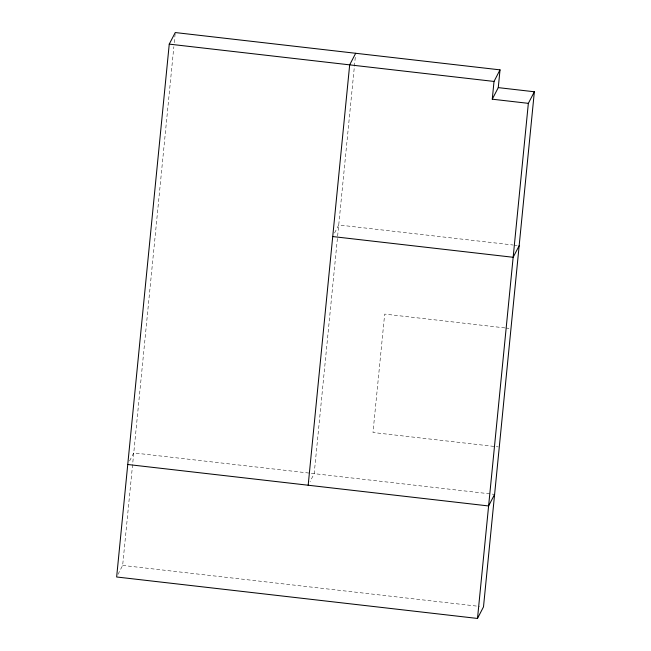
<?xml version="1.0" encoding="UTF-8"?>
<svg xmlns="http://www.w3.org/2000/svg" width="651" height="651" viewBox="0 0 651 651"><rect width="100%" height="100%" fill="white"/><g stroke="black" fill="none" stroke-linecap="round" stroke-linejoin="round"><path stroke-width="0.49" stroke-dasharray="3.25 2.44" d="M118.034 574.32L122.648 565.418L173.858 46.701M174.256 42.657L175.257 32.55M355.283 57.321L314.181 473.651L310.022 481.667M129.598 460.941L133.756 452.925L494.605 494.378M334.573 232.993L338.732 224.977L513.11 245.012M514.119 245.126L517.138 245.476M504.907 327.901L384.676 314.091L372.982 432.5L498.275 446.895M505.925 328.014L508.952 328.364M122.648 565.418L479.47 606.407"/><path stroke-width="0.98" d="M498.267 87.625L500.025 69.86L175.257 32.55L169.252 44.13L116.643 576.989L477.5 618.45L483.498 606.87L534.357 91.767L498.267 87.625L492.27 99.196L528.352 103.346L534.357 91.767M308.175 485.231L349.677 64.856L355.682 53.276M492.27 99.196L494.019 81.44L500.025 69.86M477.5 618.45L528.352 103.346M519.156 245.712L513.159 257.283L332.726 236.557M494.605 494.378L488.608 505.957L127.751 464.497M169.252 44.13L494.019 81.44"/></g></svg>
